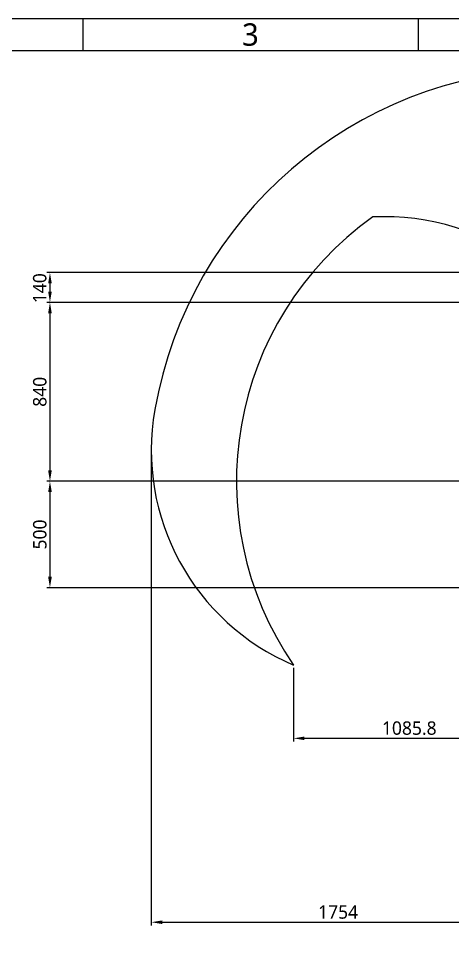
# Model space of a CAD drawing. Header units: millimetres. Extents: x 7426 to 8740, y 124 to 421.
# Drawn here: x 8414.6 to 8482.5, y 275.5 to 420.6 of the extents above; entities that cross this region are included whole.
import ezdxf
from ezdxf.enums import TextEntityAlignment as Align

# ---------------------------------------------------------------- set-up
doc = ezdxf.new("R2010")
doc.units = ezdxf.units.MM
for name, color, linetype in [('尺寸标注', 7, 'Continuous'), ('模板', 7, 'Continuous'), ('运动范围', 7, 'Continuous')]:
    doc.layers.add(name, color=color, linetype=linetype)
doc.styles.add('微软雅黑', font='msyh.ttc')
doc.dimstyles.new('尺寸标注_1_30比例', dxfattribs={"dimtxt": 2.1, "dimasz": 1.7, "dimexe": 0.5, "dimexo": 0.4, "dimgap": 0.5, "dimtad": 1, "dimdec": 1, "dimlfac": 30, "dimdsep": 46, "dimtxsty": '微软雅黑', "dimcen": 0.09, "dimadec": 0, "dimazin": 0, "dimtp": 0.01, "dimtm": 0.01, "dimtfac": 1, "dimtdec": 1, "dimtofl": 0, "dimtmove": 0, "dimatfit": 3, "dimfxl": 1, "dimtolj": 1, "dimarcsym": 0})

# ---------------------------------------------------------------- blocks, each defined once
blk = doc.blocks.new('*D1022')
at = {"layer": 'Defpoints', "color": 0}
for p in [(8496.21, 380.84), (8419.51, 376.18), (8499.51, 376.18)]:
    blk.add_point(p, dxfattribs=at)
at = {"layer": '尺寸标注', "color": 0, "lineweight": -2}
for p, q in [((8495.81, 380.84), (8419.01, 380.84)), ((8419.51, 379.14), (8419.51, 377.88)), ((8499.11, 376.18), (8419.01, 376.18))]:
    blk.add_line(p, q, dxfattribs=at)
at = {"layer": '尺寸标注', "color": 0}
for points in [[(8419.8, 379.14), (8419.23, 379.14), (8419.51, 380.84)], [(8419.23, 377.88), (8419.8, 377.88), (8419.51, 376.18)]]:
    blk.add_solid(points, dxfattribs=at)
at = {"layer": '尺寸标注', "color": 0, "insert": (8417.92, 378.4), "char_height": 2.1, "attachment_point": 5, "rotation": 90, "style": '微软雅黑'}
blk.add_mtext('\\A1;\\A1;140', dxfattribs=at)
blk = doc.blocks.new('*D1023')
at = {"layer": 'Defpoints', "color": 0}
for p in [(8431.26, 376.18), (8419.51, 348.18), (8432.01, 348.18)]:
    blk.add_point(p, dxfattribs=at)
at = {"layer": '尺寸标注', "color": 0, "lineweight": -2}
for p, q in [((8430.86, 376.18), (8419.01, 376.18)), ((8419.51, 374.48), (8419.51, 349.88)), ((8431.61, 348.18), (8419.01, 348.18))]:
    blk.add_line(p, q, dxfattribs=at)
at = {"layer": '尺寸标注', "color": 0}
for points in [[(8419.8, 374.48), (8419.23, 374.48), (8419.51, 376.18)], [(8419.23, 349.88), (8419.8, 349.88), (8419.51, 348.18)]]:
    blk.add_solid(points, dxfattribs=at)
at = {"layer": '尺寸标注', "color": 0, "insert": (8417.93, 362.18), "char_height": 2.1, "attachment_point": 5, "rotation": 90, "style": '微软雅黑'}
blk.add_mtext('\\A1;\\A1;840', dxfattribs=at)
blk = doc.blocks.new('*D1024')
at = {"layer": 'Defpoints', "color": 0}
for p in [(8499.51, 348.18), (8419.51, 331.51), (8489.35, 331.51)]:
    blk.add_point(p, dxfattribs=at)
at = {"layer": '尺寸标注', "color": 0, "lineweight": -2}
for p, q in [((8499.11, 348.18), (8419.01, 348.18)), ((8419.51, 346.48), (8419.51, 333.21)), ((8488.95, 331.51), (8419.01, 331.51))]:
    blk.add_line(p, q, dxfattribs=at)
at = {"layer": '尺寸标注', "color": 0}
for points in [[(8419.8, 346.48), (8419.23, 346.48), (8419.51, 348.18)], [(8419.23, 333.21), (8419.8, 333.21), (8419.51, 331.51)]]:
    blk.add_solid(points, dxfattribs=at)
at = {"layer": '尺寸标注', "color": 0, "insert": (8417.93, 339.84), "char_height": 2.1, "attachment_point": 5, "rotation": 90, "style": '微软雅黑'}
blk.add_mtext('\\A1;\\A1;500', dxfattribs=at)
blk = doc.blocks.new('*D1025')
at = {"layer": 'Defpoints', "color": 0}
for p in [(8435.38, 353.04), (8493.85, 331.42), (8493.85, 279.13)]:
    blk.add_point(p, dxfattribs=at)
at = {"layer": '尺寸标注', "color": 0, "lineweight": -2}
for p, q in [((8435.38, 352.64), (8435.38, 278.63)), ((8493.85, 331.02), (8493.85, 278.63)), ((8437.08, 279.13), (8492.15, 279.13))]:
    blk.add_line(p, q, dxfattribs=at)
at = {"layer": '尺寸标注', "color": 0}
for points in [[(8437.08, 279.41), (8437.08, 278.85), (8435.38, 279.13)], [(8492.15, 278.85), (8492.15, 279.41), (8493.85, 279.13)]]:
    blk.add_solid(points, dxfattribs=at)
at = {"layer": '尺寸标注', "color": 0, "insert": (8464.61, 280.72), "char_height": 2.1, "attachment_point": 5, "style": '微软雅黑'}
blk.add_mtext('\\A1;\\A1;1754', dxfattribs=at)
blk = doc.blocks.new('*D1036')
at = {"layer": 'Defpoints', "color": 0}
for p in [(8493.85, 334.44), (8457.65, 319.38), (8457.65, 307.92)]:
    blk.add_point(p, dxfattribs=at)
at = {"layer": '尺寸标注', "color": 0, "lineweight": -2}
for p, q in [((8493.85, 334.04), (8493.85, 307.42)), ((8457.65, 318.98), (8457.65, 307.42)), ((8492.15, 307.92), (8459.35, 307.92))]:
    blk.add_line(p, q, dxfattribs=at)
at = {"layer": '尺寸标注', "color": 0}
for points in [[(8459.35, 308.21), (8459.35, 307.64), (8457.65, 307.92)], [(8492.15, 307.64), (8492.15, 308.21), (8493.85, 307.92)]]:
    blk.add_solid(points, dxfattribs=at)
at = {"layer": '尺寸标注', "color": 0, "insert": (8475.75, 309.51), "char_height": 2.1, "attachment_point": 5, "style": '微软雅黑'}
blk.add_mtext('\\A1;\\A1;1085.8', dxfattribs=at)
blk = doc.blocks.new('图纸')
at = {"color": 2}
for p, q in [((6787.66, 1549.22), (6787.66, 1525.22)), ((7039.66, 1549.22), (7039.66, 1525.22))]:
    blk.add_line(p, q, dxfattribs=at)
for points in [[(6283.66, 123.62), (6283.66, 1549.22), (8299.66, 1549.22), (8299.66, 123.62)], [(6403.66, 147.62), (6403.66, 1525.22), (8275.66, 1525.22), (8275.66, 147.62)]]:
    blk.add_lwpolyline(points, close=True, dxfattribs=at)
at = {"color": 2, "style": '微软雅黑'}
blk.add_text('3', height=16.8, dxfattribs=at).set_placement((6913.66, 1537.22), align=Align.MIDDLE_CENTER)
blk.add_attdef('整机外形图', text='', height=19.2, dxfattribs=at).set_placement((7893.3, 256.65), align=Align.MIDDLE)
at = {"color": 7, "style": '微软雅黑'}
for tag, height, p in [('编号', 19.2, (8134.84, 252.67)), ('比例', 12, (7939.66, 171.62))]:
    blk.add_attdef(tag, text='', height=height, dxfattribs=at).set_placement(p, align=Align.MIDDLE)
at = {"style": '微软雅黑'}
for tag, p in [('当前页', (8047.3, 207.62)), ('总页数', (8192.77, 207.62))]:
    blk.add_attdef(tag, text='', height=12, dxfattribs=at).set_placement(p, align=Align.MIDDLE)

msp = doc.modelspace()

# ---------------------------------------------------------------- linework, layer by layer
at = {"layer": '运动范围'}
for centre, radius, start, end in [((8499.5138, 348.176), 64.5631, 295, 170), ((8499.5138, 348.176), 50.8082, 125.477932, 214.524578), ((8471.9391, 353.0382), 36.5631, 12.002238, 93.000588), ((8471.9407, 353.0379), 36.5647, 170, 247)]:
    msp.add_arc(centre, radius, start, end, dxfattribs=at)

# ---------------------------------------------------------------- block references
at = {"layer": '模板', "xscale": 0.208333, "yscale": 0.208333, "zscale": 0.208333}
msp.add_blockref('图纸', (7010.5467, 97.868), dxfattribs=at)

# ---------------------------------------------------------------- dimensions: what is measured, and where the dimension line sits
at = {"layer": '尺寸标注'}
dim = msp.add_linear_dim(base=(8419.5131, 376.176), p1=(8496.2136, 380.8444), p2=(8499.5138, 376.176), angle=90, text='\\A1;140', dimstyle='尺寸标注_1_30比例', dxfattribs=at)
dim.commit()
dim.dimension.update_dxf_attribs({"geometry": '*D1022', "text_midpoint": (8419.5131, 378.4038), "dimtype": 160})
for base, p1, p2, text, picture, middle in [((8419.5131, 348.176), (8431.2579, 376.176), (8432.013, 348.176), '\\A1;840', '*D1023', (8417.9279, 362.176)), ((8419.5131, 331.5093), (8499.5138, 348.176), (8489.3476, 331.5093), '\\A1;500', '*D1024', (8417.9272, 339.8427))]:
    dim = msp.add_linear_dim(base=base, p1=p1, p2=p2, angle=90, text=text, dimstyle='尺寸标注_1_30比例', dxfattribs=at)
    dim.commit()
    dim.dimension.update_dxf_attribs({"geometry": picture, "text_midpoint": middle})
dim = msp.add_linear_dim(base=(8493.8474, 279.1307), p1=(8435.376, 353.0379), p2=(8493.8474, 331.4167), text='\\A1;1754', dimstyle='尺寸标注_1_30比例', dxfattribs=at)
dim.commit()
dim.dimension.update_dxf_attribs({"geometry": '*D1025', "text_midpoint": (8464.6117, 280.7221)})
dim = msp.add_linear_dim(base=(8457.6537, 307.9229), p1=(8493.8474, 334.4352), p2=(8457.6537, 319.3799), text='\\A1;1085.8', dimstyle='尺寸标注_1_30比例', dxfattribs=at)
dim.commit()
dim.dimension.update_dxf_attribs({"geometry": '*D1036', "text_midpoint": (8475.7506, 307.9229), "dimtype": 160})

doc.saveas('drawing.dxf')
